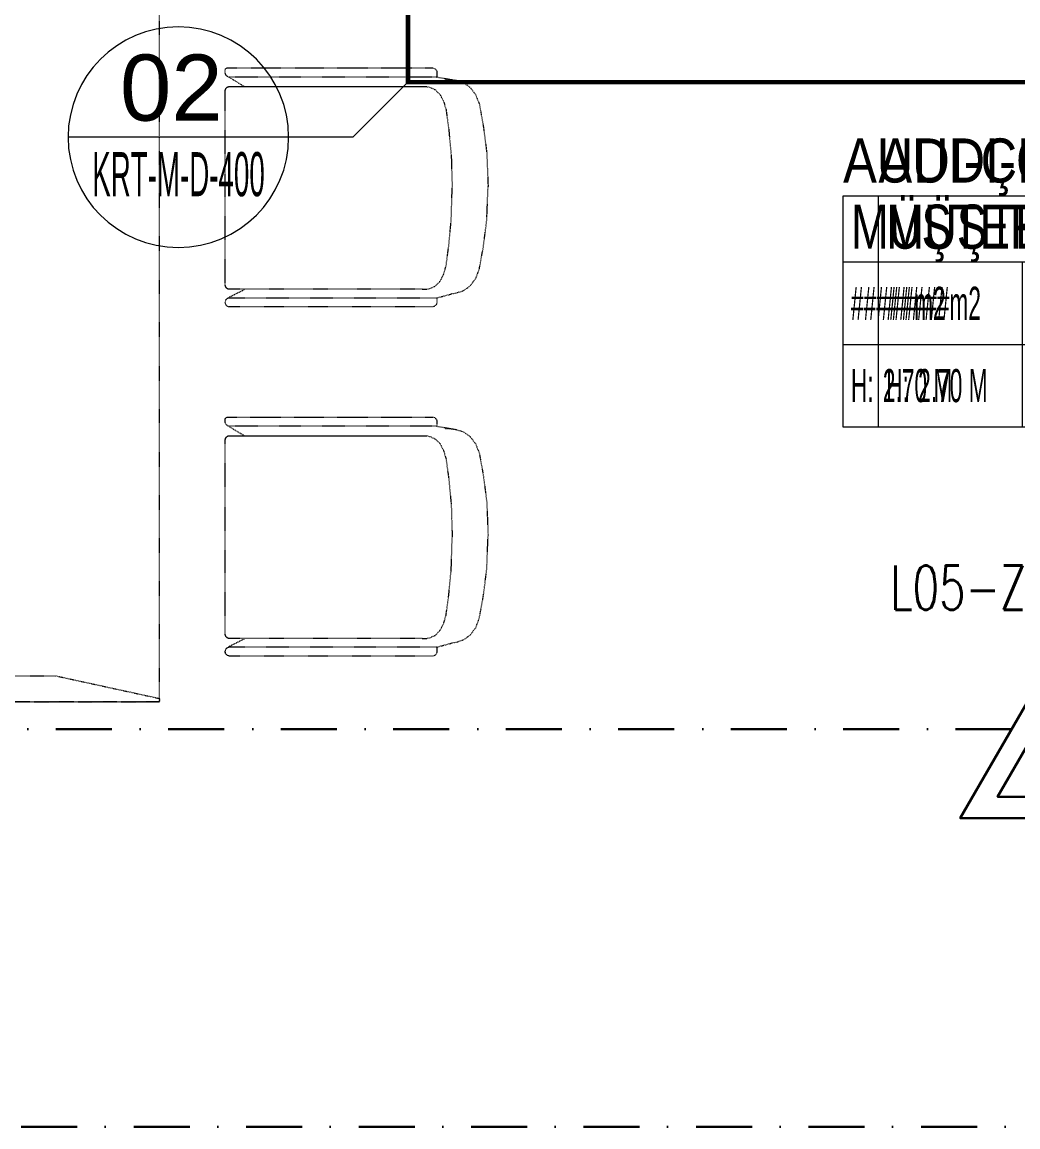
# Model space of a CAD drawing. Extents: x -1133 to 23780, y -1311 to 8245.
# Drawn here: x 21019.2 to 21245, y 2486.2 to 2736.8 of the extents above; entities that cross this region are included whole.
import ezdxf
from ezdxf.enums import TextEntityAlignment as Align
from ezdxf.xclip import XClip

# ---------------------------------------------------------------- set-up
doc = ezdxf.new("R2010")
doc.units = 0
doc.header["$MEASUREMENT"] = 0
doc.header["$XCLIPFRAME"] = 0
for name, pattern in [('DASHDOT', [25.4, 12.7, -6.35, 0, -6.35]), ('DOT2', [0.125, 0, -0.125]), ('HIDDEN2', [4.7625, 3.175, -1.5875])]:
    doc.linetypes.add(name, pattern=pattern)
doc.layers.get('0').update_dxf_attribs({"color": 9, "lineweight": 9})
for name, color, linetype, lineweight in [('20', 9, 'DOT2', 9), ('21', 9, 'Continuous', 9), ('E-ASMA TAVAN DUMAN DEDEKTÖRÜ', 7, 'Continuous', 30), ('E-DEDEKTÖR NUMARALARI', 20, 'Continuous', 30), ('E-KABLO', 7, 'Continuous', 30)]:
    doc.layers.add(name, color=color, linetype=linetype, lineweight=lineweight)
doc.styles.add('Arial', font='arial.ttf', dxfattribs={"height": 2.5})
doc.styles.add('E-YAZI', font='txttw.shx')
doc.styles.add('MuuM_TEXT-STANDART', font='ARIALN.TTF')

# ---------------------------------------------------------------- blocks, each defined once
blk = doc.blocks.new('0_detailbox1')
blk.add_lwpolyline([(10.411, -2.5), (7.911, 0), (-5, 0)])
blk.add_circle((0, 0), 5)
at = {"style": 'Arial'}
blk.add_attdef('DETAYADI', text='', height=3, dxfattribs=at).set_placement((0, 0), align=Align.BOTTOM_CENTER)
blk.add_attdef('PAFTAADI', text='', height=2, dxfattribs=at).set_placement((0, -0.5), align=Align.TOP_CENTER)
blk = doc.blocks.new('p-dot-masa')
for p, q in [((-291.26, 141.58), (-295.03, 140.95)), ((-244.08, 141.58), (-247.63, 139.44)), ((-244.29, 139.44), (-288.79, 139.44)), ((-244.24, 139.44), (-244.29, 139.44)), ((-244.19, 139.44), (-244.24, 139.44)), ((-244.15, 139.43), (-244.19, 139.44)), ((-244.1, 139.42), (-244.15, 139.43)), ((-244.05, 139.41), (-244.1, 139.42)), ((-244, 139.4), (-244.05, 139.41)), ((-243.96, 139.39), (-244, 139.4)), ((-243.91, 139.37), (-243.96, 139.39)), ((-243.86, 139.35), (-243.91, 139.37)), ((-243.82, 139.33), (-243.86, 139.35)), ((-243.78, 139.3), (-243.82, 139.33)), ((-243.74, 139.28), (-243.78, 139.3)), ((-243.7, 139.25), (-243.74, 139.28)), ((-243.66, 139.22), (-243.7, 139.25)), ((-243.62, 139.18), (-243.66, 139.22)), ((-243.58, 139.15), (-243.62, 139.18)), ((-243.55, 139.12), (-243.58, 139.15)), ((-243.52, 139.08), (-243.55, 139.12)), ((-243.49, 139.04), (-243.52, 139.08)), ((-243.46, 139), (-243.49, 139.04)), ((-243.43, 138.96), (-243.46, 139)), ((-243.41, 138.92), (-243.43, 138.96)), ((-243.39, 138.87), (-243.41, 138.92)), ((-243.37, 138.83), (-243.39, 138.87)), ((-243.35, 138.78), (-243.37, 138.83)), ((-243.34, 138.73), (-243.35, 138.78)), ((-243.32, 138.69), (-243.34, 138.73)), ((-243.31, 138.64), (-243.32, 138.69)), ((-243.3, 138.59), (-243.31, 138.64)), ((-243.3, 138.54), (-243.3, 138.59)), ((-243.29, 138.49), (-243.3, 138.54)), ((-243.29, 138.44), (-243.29, 138.49)), ((-243.29, 94.45), (-243.29, 138.44)), ((-287.96, 93.45), (-244.29, 93.45)), ((-287.96, 93.45), (-287.96, 93.45)), ((-243.94, 91.54), (-247.74, 93.45)), ((-244.29, 93.45), (-244.24, 93.45)), ((-244.24, 93.45), (-244.19, 93.45)), ((-244.19, 93.45), (-244.15, 93.46)), ((-244.15, 93.46), (-244.1, 93.47)), ((-244.1, 93.47), (-244.05, 93.48)), ((-244.05, 93.48), (-244, 93.49)), ((-244, 93.49), (-243.96, 93.51)), ((-243.96, 93.51), (-243.91, 93.52)), ((-243.91, 93.52), (-243.86, 93.54)), ((-243.86, 93.54), (-243.82, 93.57)), ((-243.82, 93.57), (-243.78, 93.59)), ((-243.78, 93.59), (-243.74, 93.62)), ((-243.74, 93.62), (-243.7, 93.64)), ((-243.7, 93.64), (-243.66, 93.68)), ((-243.66, 93.68), (-243.62, 93.71)), ((-243.62, 93.71), (-243.58, 93.74)), ((-243.58, 93.74), (-243.55, 93.78)), ((-243.55, 93.78), (-243.52, 93.81)), ((-243.52, 93.81), (-243.49, 93.85)), ((-243.49, 93.85), (-243.46, 93.89)), ((-243.46, 93.89), (-243.43, 93.93)), ((-243.43, 93.93), (-243.41, 93.98)), ((-243.41, 93.98), (-243.39, 94.02)), ((-243.39, 94.02), (-243.37, 94.07)), ((-243.37, 94.07), (-243.35, 94.11)), ((-243.35, 94.11), (-243.34, 94.16)), ((-243.34, 94.16), (-243.32, 94.21)), ((-243.32, 94.21), (-243.31, 94.25)), ((-243.31, 94.25), (-243.3, 94.3)), ((-243.3, 94.35), (-243.29, 94.4)), ((-243.3, 94.3), (-243.3, 94.35)), ((-243.29, 94.4), (-243.29, 94.45)), ((-291.26, 91.51), (-295.03, 92.52)), ((-291.26, 62.4), (-295.03, 61.77)), ((-244.29, 60.26), (-288.79, 60.26)), ((-244.08, 62.4), (-247.63, 60.26)), ((-244.24, 60.26), (-244.29, 60.26)), ((-244.19, 60.26), (-244.24, 60.26)), ((-244.15, 60.25), (-244.19, 60.26)), ((-244.1, 60.25), (-244.15, 60.25)), ((-244.05, 60.23), (-244.1, 60.25)), ((-244, 60.22), (-244.05, 60.23)), ((-243.96, 60.21), (-244, 60.22)), ((-243.91, 60.19), (-243.96, 60.21)), ((-243.86, 60.17), (-243.91, 60.19)), ((-243.82, 60.15), (-243.86, 60.17)), ((-243.78, 60.12), (-243.82, 60.15)), ((-243.74, 60.1), (-243.78, 60.12)), ((-243.7, 60.07), (-243.74, 60.1)), ((-243.66, 60.04), (-243.7, 60.07)), ((-243.62, 60.01), (-243.66, 60.04)), ((-243.58, 59.97), (-243.62, 60.01)), ((-243.55, 59.94), (-243.58, 59.97)), ((-243.52, 59.9), (-243.55, 59.94)), ((-243.49, 59.86), (-243.52, 59.9)), ((-243.46, 59.82), (-243.49, 59.86)), ((-243.43, 59.78), (-243.46, 59.82)), ((-243.41, 59.74), (-243.43, 59.78)), ((-243.39, 59.69), (-243.41, 59.74)), ((-243.37, 59.65), (-243.39, 59.69)), ((-243.35, 59.6), (-243.37, 59.65)), ((-243.34, 59.55), (-243.35, 59.6)), ((-243.32, 59.51), (-243.34, 59.55)), ((-243.31, 59.46), (-243.32, 59.51)), ((-243.3, 59.41), (-243.31, 59.46)), ((-243.3, 59.36), (-243.3, 59.41)), ((-243.29, 59.31), (-243.3, 59.36)), ((-243.29, 59.26), (-243.29, 59.31)), ((-243.29, 15.27), (-243.29, 59.26)), ((-243.32, 15.03), (-243.31, 15.07)), ((-243.31, 15.07), (-243.3, 15.12)), ((-243.3, 15.17), (-243.29, 15.22)), ((-243.3, 15.12), (-243.3, 15.17)), ((-243.29, 15.22), (-243.29, 15.27)), ((-291.26, 12.33), (-295.03, 13.34)), ((-287.96, 14.27), (-244.29, 14.27)), ((-287.96, 14.27), (-287.96, 14.27)), ((-243.94, 12.36), (-247.74, 14.27)), ((-244.29, 14.27), (-244.24, 14.27)), ((-244.24, 14.27), (-244.19, 14.27)), ((-244.19, 14.27), (-244.15, 14.28)), ((-244.15, 14.28), (-244.1, 14.29)), ((-244.1, 14.29), (-244.05, 14.3)), ((-244.05, 14.3), (-244, 14.31)), ((-244, 14.31), (-243.96, 14.33)), ((-243.96, 14.33), (-243.91, 14.34)), ((-243.91, 14.34), (-243.86, 14.36)), ((-243.86, 14.36), (-243.82, 14.39)), ((-243.82, 14.39), (-243.78, 14.41)), ((-243.78, 14.41), (-243.74, 14.44)), ((-243.74, 14.44), (-243.7, 14.47)), ((-243.7, 14.47), (-243.66, 14.5)), ((-243.66, 14.5), (-243.62, 14.53)), ((-243.62, 14.53), (-243.58, 14.56)), ((-243.58, 14.56), (-243.55, 14.6)), ((-243.55, 14.6), (-243.52, 14.63)), ((-243.52, 14.63), (-243.49, 14.67)), ((-243.49, 14.67), (-243.46, 14.71)), ((-243.46, 14.71), (-243.43, 14.75)), ((-243.43, 14.75), (-243.41, 14.8)), ((-243.41, 14.8), (-243.39, 14.84)), ((-243.39, 14.84), (-243.37, 14.89)), ((-243.37, 14.89), (-243.35, 14.93)), ((-243.35, 14.93), (-243.34, 14.98)), ((-243.34, 14.98), (-243.32, 15.03))]:
    blk.add_line(p, q)
at = {"flags": 128}
for points in [[(-142.68, 199.94), (-142.68, -0.06), (-228.38, -0.06), (-228.38, 199.94), (-142.68, 199.94)], [(-142.68, 199.94), (-142.68, -0.06), (-228.38, -0.06), (-228.38, 199.94)], [(-290.26, 143.65), (-290.31, 143.65), (-290.36, 143.65), (-290.41, 143.64), (-290.46, 143.63), (-290.51, 143.62), (-290.55, 143.61), (-290.6, 143.6), (-290.65, 143.58), (-290.69, 143.56), (-290.74, 143.54), (-290.78, 143.51), (-290.82, 143.49), (-290.86, 143.46), (-290.9, 143.43), (-290.94, 143.39), (-290.97, 143.36), (-291.01, 143.33), (-291.04, 143.29), (-291.07, 143.25), (-291.1, 143.21), (-291.12, 143.17), (-291.15, 143.13), (-291.17, 143.08), (-291.19, 143.04), (-291.21, 142.99), (-291.22, 142.94), (-291.23, 142.9), (-291.24, 142.85), (-291.25, 142.8), (-291.26, 142.75), (-291.26, 142.7), (-291.26, 142.65), (-291.26, 141.58), (-244.29, 141.58), (-244.24, 141.58), (-244.19, 141.59), (-244.15, 141.59), (-244.1, 141.6), (-244.05, 141.61), (-244, 141.63), (-243.96, 141.64), (-243.91, 141.66), (-243.86, 141.68), (-243.82, 141.7), (-243.78, 141.73), (-243.74, 141.75), (-243.7, 141.78), (-243.66, 141.81), (-243.62, 141.84), (-243.58, 141.88), (-243.55, 141.91), (-243.52, 141.95), (-243.49, 141.99), (-243.46, 142.03), (-243.43, 142.07), (-243.41, 142.11), (-243.39, 142.16), (-243.37, 142.2), (-243.35, 142.25), (-243.34, 142.29), (-243.32, 142.34), (-243.31, 142.39), (-243.3, 142.44), (-243.3, 142.48), (-243.29, 142.53), (-243.29, 142.58), (-243.29, 143.15), (-243.29, 143.18), (-243.29, 143.2), (-243.3, 143.23), (-243.3, 143.25), (-243.31, 143.28), (-243.31, 143.3), (-243.32, 143.32), (-243.33, 143.35), (-243.34, 143.37), (-243.35, 143.39), (-243.36, 143.41), (-243.38, 143.43), (-243.39, 143.45), (-243.41, 143.47), (-243.42, 143.49), (-243.44, 143.51), (-243.46, 143.52), (-243.47, 143.54), (-243.49, 143.56), (-243.51, 143.57), (-243.54, 143.58), (-243.56, 143.59), (-243.58, 143.61), (-243.6, 143.62), (-243.62, 143.62), (-243.65, 143.63), (-243.67, 143.64), (-243.69, 143.64), (-243.72, 143.65), (-243.74, 143.65), (-243.77, 143.65), (-243.79, 143.65), (-290.26, 143.65)], [(-291.26, 91.54), (-291.26, 90.47), (-291.26, 90.42), (-291.26, 90.37), (-291.25, 90.32), (-291.24, 90.27), (-291.23, 90.23), (-291.22, 90.18), (-291.21, 90.13), (-291.19, 90.09), (-291.17, 90.04), (-291.15, 90), (-291.12, 89.96), (-291.1, 89.91), (-291.07, 89.87), (-291.04, 89.84), (-291.01, 89.8), (-290.97, 89.76), (-290.94, 89.73), (-290.9, 89.7), (-290.86, 89.67), (-290.82, 89.64), (-290.78, 89.61), (-290.74, 89.59), (-290.69, 89.57), (-290.65, 89.55), (-290.6, 89.53), (-290.55, 89.51), (-290.51, 89.5), (-290.46, 89.49), (-290.41, 89.48), (-290.36, 89.47), (-290.31, 89.47), (-290.26, 89.47), (-244.29, 89.47), (-244.24, 89.47), (-244.19, 89.47), (-244.15, 89.48), (-244.1, 89.49), (-244.05, 89.5), (-244, 89.51), (-243.96, 89.53), (-243.91, 89.55), (-243.86, 89.57), (-243.82, 89.59), (-243.78, 89.61), (-243.74, 89.64), (-243.7, 89.67), (-243.66, 89.7), (-243.62, 89.73), (-243.58, 89.76), (-243.55, 89.8), (-243.52, 89.84), (-243.49, 89.87), (-243.46, 89.91), (-243.43, 89.96), (-243.41, 90), (-243.39, 90.04), (-243.37, 90.09), (-243.35, 90.13), (-243.34, 90.18), (-243.32, 90.23), (-243.31, 90.27), (-243.3, 90.32), (-243.3, 90.37), (-243.29, 90.42), (-243.29, 90.47), (-243.29, 90.54), (-243.29, 90.59), (-243.3, 90.64), (-243.3, 90.69), (-243.31, 90.74), (-243.32, 90.78), (-243.34, 90.83), (-243.35, 90.88), (-243.37, 90.92), (-243.39, 90.97), (-243.41, 91.01), (-243.43, 91.05), (-243.46, 91.1), (-243.49, 91.14), (-243.52, 91.17), (-243.55, 91.21), (-243.58, 91.25), (-243.62, 91.28), (-243.66, 91.31), (-243.7, 91.34), (-243.74, 91.37), (-243.78, 91.4), (-243.82, 91.42), (-243.86, 91.44), (-243.91, 91.46), (-243.96, 91.48), (-244, 91.5), (-244.05, 91.51), (-244.1, 91.52), (-244.15, 91.53), (-244.19, 91.54), (-244.24, 91.54), (-244.29, 91.54), (-291.26, 91.54)], [(-290.26, 64.47), (-290.31, 64.47), (-290.36, 64.47), (-290.41, 64.46), (-290.46, 64.45), (-290.51, 64.44), (-290.55, 64.43), (-290.6, 64.42), (-290.65, 64.4), (-290.69, 64.38), (-290.74, 64.36), (-290.78, 64.33), (-290.82, 64.31), (-290.86, 64.28), (-290.9, 64.25), (-290.94, 64.21), (-290.97, 64.18), (-291.01, 64.15), (-291.04, 64.11), (-291.07, 64.07), (-291.1, 64.03), (-291.12, 63.99), (-291.15, 63.95), (-291.17, 63.9), (-291.19, 63.86), (-291.21, 63.81), (-291.22, 63.76), (-291.23, 63.72), (-291.24, 63.67), (-291.25, 63.62), (-291.26, 63.57), (-291.26, 63.52), (-291.26, 63.47), (-291.26, 62.4), (-244.29, 62.4), (-244.24, 62.4), (-244.19, 62.41), (-244.15, 62.41), (-244.1, 62.42), (-244.05, 62.43), (-244, 62.45), (-243.96, 62.46), (-243.91, 62.48), (-243.86, 62.5), (-243.82, 62.52), (-243.78, 62.55), (-243.74, 62.57), (-243.7, 62.6), (-243.66, 62.63), (-243.62, 62.66), (-243.58, 62.7), (-243.55, 62.73), (-243.52, 62.77), (-243.49, 62.81), (-243.46, 62.85), (-243.43, 62.89), (-243.41, 62.93), (-243.39, 62.98), (-243.37, 63.02), (-243.35, 63.07), (-243.34, 63.11), (-243.32, 63.16), (-243.31, 63.21), (-243.3, 63.26), (-243.3, 63.31), (-243.29, 63.35), (-243.29, 63.4), (-243.29, 63.97), (-243.29, 64), (-243.29, 64.02), (-243.3, 64.05), (-243.3, 64.07), (-243.31, 64.1), (-243.31, 64.12), (-243.32, 64.14), (-243.33, 64.17), (-243.34, 64.19), (-243.35, 64.21), (-243.36, 64.23), (-243.38, 64.25), (-243.39, 64.27), (-243.41, 64.29), (-243.42, 64.31), (-243.44, 64.33), (-243.46, 64.34), (-243.47, 64.36), (-243.49, 64.38), (-243.51, 64.39), (-243.54, 64.4), (-243.56, 64.41), (-243.58, 64.43), (-243.6, 64.44), (-243.62, 64.44), (-243.65, 64.45), (-243.67, 64.46), (-243.69, 64.46), (-243.72, 64.47), (-243.74, 64.47), (-243.77, 64.47), (-243.79, 64.47), (-290.26, 64.47)], [(-291.26, 12.36), (-291.26, 11.29), (-291.26, 11.24), (-291.26, 11.19), (-291.25, 11.14), (-291.24, 11.09), (-291.23, 11.05), (-291.22, 11), (-291.21, 10.95), (-291.19, 10.91), (-291.17, 10.86), (-291.15, 10.82), (-291.12, 10.78), (-291.1, 10.73), (-291.07, 10.69), (-291.04, 10.66), (-291.01, 10.62), (-290.97, 10.58), (-290.94, 10.55), (-290.9, 10.52), (-290.86, 10.49), (-290.82, 10.46), (-290.78, 10.43), (-290.74, 10.41), (-290.69, 10.39), (-290.65, 10.37), (-290.6, 10.35), (-290.55, 10.33), (-290.51, 10.32), (-290.46, 10.31), (-290.41, 10.3), (-290.36, 10.29), (-290.31, 10.29), (-290.26, 10.29), (-244.29, 10.29), (-244.24, 10.29), (-244.19, 10.29), (-244.15, 10.3), (-244.1, 10.31), (-244.05, 10.32), (-244, 10.33), (-243.96, 10.35), (-243.91, 10.37), (-243.86, 10.39), (-243.82, 10.41), (-243.78, 10.43), (-243.74, 10.46), (-243.7, 10.49), (-243.66, 10.52), (-243.62, 10.55), (-243.58, 10.58), (-243.55, 10.62), (-243.52, 10.66), (-243.49, 10.69), (-243.46, 10.73), (-243.43, 10.78), (-243.41, 10.82), (-243.39, 10.86), (-243.37, 10.91), (-243.35, 10.95), (-243.34, 11), (-243.32, 11.05), (-243.31, 11.09), (-243.3, 11.14), (-243.3, 11.19), (-243.29, 11.24), (-243.29, 11.29), (-243.29, 11.36), (-243.29, 11.41), (-243.3, 11.46), (-243.3, 11.51), (-243.31, 11.56), (-243.32, 11.6), (-243.34, 11.65), (-243.35, 11.7), (-243.37, 11.74), (-243.39, 11.79), (-243.41, 11.83), (-243.43, 11.87), (-243.46, 11.92), (-243.49, 11.96), (-243.52, 12), (-243.55, 12.03), (-243.58, 12.07), (-243.62, 12.1), (-243.66, 12.13), (-243.7, 12.16), (-243.74, 12.19), (-243.78, 12.22), (-243.82, 12.24), (-243.86, 12.26), (-243.91, 12.28), (-243.96, 12.3), (-244, 12.32), (-244.05, 12.33), (-244.1, 12.34), (-244.15, 12.35), (-244.19, 12.36), (-244.24, 12.36), (-244.29, 12.36), (-291.26, 12.36)]]:
    blk.add_lwpolyline(points, close=True, dxfattribs=at)
for points in [[(-290.26, 143.65, 0.414214), (-291.26, 142.65), (-291.26, 141.58), (-244.29, 141.58, 0.414214), (-243.29, 142.58), (-243.29, 143.15, 0.414214), (-243.79, 143.65)], [(-291.26, 91.54), (-291.26, 90.47, 0.414214), (-290.26, 89.47), (-244.29, 89.47, 0.414214), (-243.29, 90.47), (-243.29, 90.54, 0.414214), (-244.29, 91.54)], [(-290.26, 64.47, 0.414214), (-291.26, 63.47), (-291.26, 62.4), (-244.29, 62.4, 0.414214), (-243.29, 63.4), (-243.29, 63.97, 0.414214), (-243.79, 64.47)], [(-291.26, 12.36), (-291.26, 11.29, 0.414214), (-290.26, 10.29), (-244.29, 10.29, 0.414214), (-243.29, 11.29), (-243.29, 11.36, 0.414214), (-244.29, 12.36)]]:
    blk.add_lwpolyline(points, format="xyb", close=True, dxfattribs=at)
for points in [[(-293.13, 141.06), (-294.33, 141.06), (-295.73, 140.83), (-297.33, 140.28), (-298.83, 139.23), (-300.08, 137.53), (-300.88, 135.48), (-301.77, 130.63), (-302.58, 124.38), (-302.88, 116.73)], [(-287.96, 139.44), (-288.79, 139.44), (-289.77, 139.23), (-290.88, 138.71), (-291.92, 137.72), (-292.79, 136.11), (-293.35, 134.17), (-293.97, 129.59), (-294.53, 123.68), (-294.74, 116.45)], [(-294.6, 92.4), (-294.33, 92.4), (-295.73, 92.63), (-297.33, 93.18), (-298.83, 94.23), (-300.08, 95.93), (-300.88, 97.98), (-301.77, 102.83), (-302.58, 109.08), (-302.88, 116.73)], [(-287.96, 93.45), (-288.79, 93.45), (-289.77, 93.66), (-290.88, 94.18), (-291.92, 95.18), (-292.79, 96.78), (-293.35, 98.72), (-293.97, 103.31), (-294.53, 109.21), (-294.74, 116.45)], [(-293.13, 61.88), (-294.33, 61.88), (-295.73, 61.65), (-297.33, 61.1), (-298.83, 60.05), (-300.08, 58.35), (-300.88, 56.3), (-301.77, 51.45), (-302.58, 45.2), (-302.88, 37.55)], [(-287.96, 60.26), (-288.79, 60.26), (-289.77, 60.05), (-290.88, 59.53), (-291.92, 58.54), (-292.79, 56.93), (-293.35, 54.99), (-293.97, 50.41), (-294.53, 44.5), (-294.74, 37.27)], [(-294.6, 13.22), (-294.33, 13.22), (-295.73, 13.45), (-297.33, 14), (-298.83, 15.05), (-300.08, 16.75), (-300.88, 18.8), (-301.77, 23.65), (-302.58, 29.9), (-302.88, 37.55)], [(-287.96, 14.27), (-288.79, 14.27), (-289.77, 14.48), (-290.88, 15), (-291.92, 16), (-292.79, 17.6), (-293.35, 19.54), (-293.97, 24.13), (-294.53, 30.03), (-294.74, 37.27)], [(-142.68, -0.01), (-142.68, 0.89), (-166.45, 5.83), (-204.77, 5.83), (-228.38, 0.68), (-228.38, -0.05), (-142.72, -0.05)]]:
    blk.add_lwpolyline(points, dxfattribs=at)
for points in [[(-287.96, 93.45), (-244.29, 93.45, 0.414214), (-243.29, 94.45), (-243.29, 138.44, 0.414214), (-244.29, 139.44), (-288.79, 139.44), (-289.16, 139.36)], [(-287.96, 14.27), (-244.29, 14.27, 0.414214), (-243.29, 15.27), (-243.29, 59.26, 0.414214), (-244.29, 60.26), (-288.79, 60.26), (-289.16, 60.18)]]:
    blk.add_lwpolyline(points, format="xyb", dxfattribs=at)
blk = doc.blocks.new('0_roomno2-flat-2')
at = {"layer": '21'}
blk.add_lwpolyline([(96.88, -52.5), (0, -52.5), (0, 0), (96.88, 0)], close=True, dxfattribs=at)
for points in [[(0, -15), (96.88, -15)], [(40.62, -15), (40.62, -52.5)], [(59.38, -15), (59.38, -52.5)], [(78.12, -15), (78.12, -52.5)], [(0, -33.75), (40.62, -33.75)]]:
    blk.add_lwpolyline(points, dxfattribs=at)
at = {"layer": '21', "style": 'MuuM_TEXT-STANDART', "width": 0.6}
blk.add_text('H:', height=7.5, dxfattribs=at).set_placement((1.75, -43.04), align=Align.MIDDLE_LEFT)
at = {"layer": '21', "style": 'Arial'}
blk.add_attdef('ODANO', (0, 5.85), '', height=10, dxfattribs=at)
blk.add_attdef('MEKANADI', text='', height=10, dxfattribs=at).set_placement((1.75, -15), align=Align.BOTTOM_LEFT)
at = {"layer": '21', "style": 'MuuM_TEXT-STANDART', "width": 0.6}
for tag, p in [('YER01', (50, -22.5)), ('TAVAN01', (68.75, -22.5)), ('DUVAR01', (87.5, -22.5)), ('YER02', (50, -33.75)), ('TAVAN02', (68.75, -33.75)), ('DUVAR02', (87.5, -33.75)), ('YER03', (50, -45)), ('TAVAN03', (68.75, -45)), ('DUVAR03', (87.5, -45))]:
    blk.add_attdef(tag, text='', height=7.5, dxfattribs=at).set_placement(p, align=Align.MIDDLE_CENTER)
for tag, p in [('M2', (1.75, -24.38)), ('TEMIZTAVANYUKSEKLIGI', (9, -43.04))]:
    blk.add_attdef(tag, text='', height=7.5, dxfattribs=at).set_placement(p, align=Align.MIDDLE_LEFT)
blk = doc.blocks.new('100_ASMA TAVAN DUMAN DEDEKTÖRÜ 085')
at = {"layer": 'E-ASMA TAVAN DUMAN DEDEKTÖRÜ', "color": 4}
blk.add_lwpolyline([(2.33, 0), (0, 4.036), (-2.33, 0)], close=True, dxfattribs=at)
at = {"layer": 'E-ASMA TAVAN DUMAN DEDEKTÖRÜ', "color": 3}
blk.add_lwpolyline([(1.482, 0.49), (0, 3.057), (-1.482, 0.49)], close=True, dxfattribs=at)
at = {"layer": 'E-ASMA TAVAN DUMAN DEDEKTÖRÜ', "color": 3, "style": 'E-YAZI'}
blk.add_text('O', height=0.979, dxfattribs=at).set_placement((-0.016, 1.354), align=Align.MIDDLE)

msp = doc.modelspace()

# ---------------------------------------------------------------- linework, layer by layer
at = {"layer": '21', "linetype": 'HIDDEN2', "ltscale": 0.1, "const_width": 1}
msp.add_lwpolyline([(21106.72, 2881.81), (21846.44, 2881.81), (21846.44, 2723.15), (21106.72, 2723.15)], close=True, dxfattribs=at)
at = {"layer": 'E-KABLO', "color": 6, "linetype": 'DASHDOT'}
msp.add_line((21243.58, 2576.4), (20520.23, 2576.4), dxfattribs=at)
at = {"layer": 'E-KABLO', "color": 4, "linetype": 'DASHDOT'}
msp.add_line((19693.04, 2486.25), (21995.63, 2486.25), dxfattribs=at)

# ---------------------------------------------------------------- block references
ref = msp.add_blockref('0_roomno2-flat-2', (21205.38, 2697.37))
ref.add_attrib('ODANO', 'AUDI-ÇK-03', dxfattribs={"layer": '21', "height": 10, "style": 'MuuM_TEXT-STANDART'}).set_placement((21205.38, 2697.37), align=Align.BOTTOM_LEFT)
ref.add_attrib('MEKANADI', 'MÜŞTERİ ALANI', dxfattribs={"layer": '21', "height": 10, "style": 'MuuM_TEXT-STANDART', "width": 0.9}).set_placement((21207.13, 2682.37), align=Align.BOTTOM_LEFT)
ref.add_attrib('M2', '#####m2', dxfattribs={"layer": '21', "height": 7.5, "style": 'MuuM_TEXT-STANDART', "width": 0.6}).set_placement((21207.13, 2672.99), align=Align.MIDDLE_LEFT)
ref.add_attrib('TEMIZTAVANYUKSEKLIGI', '2.70 M', dxfattribs={"layer": '21', "height": 7.5, "style": 'MuuM_TEXT-STANDART', "width": 0.6}).set_placement((21214.38, 2654.33), align=Align.MIDDLE_LEFT)
ref.add_attrib('YER01', 'Y10', dxfattribs={"layer": '21', "height": 7.5, "style": 'MuuM_TEXT-STANDART', "width": 0.6}).set_placement((21255.38, 2674.87), align=Align.MIDDLE_CENTER)
ref.add_attrib('TAVAN01', 'T04', dxfattribs={"layer": '21', "height": 7.5, "style": 'MuuM_TEXT-STANDART', "width": 0.6}).set_placement((21274.13, 2674.87), align=Align.MIDDLE_CENTER)
ref.add_attrib('DUVAR01', 'D07', dxfattribs={"layer": '21', "height": 7.5, "style": 'MuuM_TEXT-STANDART', "width": 0.6}).set_placement((21292.88, 2674.87), align=Align.MIDDLE_CENTER)
ref.add_attrib('TAVAN02', 'T09', dxfattribs={"layer": '21', "height": 7.5, "style": 'MuuM_TEXT-STANDART', "width": 0.6}).set_placement((21274.13, 2663.62), align=Align.MIDDLE_CENTER)
ref = msp.add_blockref('0_roomno2-flat-2', (21213.38, 2697.37))
ref.add_attrib('ODANO', 'AUDI-ÇK-03', dxfattribs={"layer": '21', "height": 10, "style": 'MuuM_TEXT-STANDART'}).set_placement((21213.38, 2697.37), align=Align.BOTTOM_LEFT)
ref.add_attrib('MEKANADI', 'MÜŞTERİ ALANI', dxfattribs={"layer": '21', "height": 10, "style": 'MuuM_TEXT-STANDART', "width": 0.9}).set_placement((21215.13, 2682.37), align=Align.BOTTOM_LEFT)
ref.add_attrib('M2', '#####m2', dxfattribs={"layer": '21', "height": 7.5, "style": 'MuuM_TEXT-STANDART', "width": 0.6}).set_placement((21215.13, 2672.99), align=Align.MIDDLE_LEFT)
ref.add_attrib('TEMIZTAVANYUKSEKLIGI', '2.70 M', dxfattribs={"layer": '21', "height": 7.5, "style": 'MuuM_TEXT-STANDART', "width": 0.6}).set_placement((21222.38, 2654.33), align=Align.MIDDLE_LEFT)
ref.add_attrib('YER01', 'Y10', dxfattribs={"layer": '21', "height": 7.5, "style": 'MuuM_TEXT-STANDART', "width": 0.6}).set_placement((21263.38, 2674.87), align=Align.MIDDLE_CENTER)
ref.add_attrib('TAVAN01', 'T04', dxfattribs={"layer": '21', "height": 7.5, "style": 'MuuM_TEXT-STANDART', "width": 0.6}).set_placement((21282.13, 2674.87), align=Align.MIDDLE_CENTER)
ref.add_attrib('DUVAR01', 'D07', dxfattribs={"layer": '21', "height": 7.5, "style": 'MuuM_TEXT-STANDART', "width": 0.6}).set_placement((21300.88, 2674.87), align=Align.MIDDLE_CENTER)
ref.add_attrib('TAVAN02', 'T09', dxfattribs={"layer": '21', "height": 7.5, "style": 'MuuM_TEXT-STANDART', "width": 0.6}).set_placement((21282.13, 2663.62), align=Align.MIDDLE_CENTER)
at = {"layer": '20'}
ref = msp.add_blockref('p-dot-masa', (20822, 2582.71), dxfattribs=dict(at, xscale=-1))
XClip(ref).set_block_clipping_path([(-339.9362266935, -46.7184265425), (-65.297970527, 243.9961920325)])
at = {"layer": '21'}
ref = msp.add_blockref('0_detailbox1', (21054.66, 2710.65), dxfattribs=dict(at, xscale=-5, yscale=5, zscale=5, rotation=180))
ref.add_attrib('DETAYADI', '02', dxfattribs={"layer": '0', "height": 15, "style": 'Arial'}).set_placement((21053.07, 2709.9), align=Align.BOTTOM_CENTER)
ref.add_attrib('PAFTAADI', 'KRT-M-D-400', dxfattribs={"layer": '0', "height": 10, "style": 'Arial', "width": 0.45}).set_placement((21054.69, 2707.27), align=Align.TOP_CENTER)
at = {"layer": 'E-ASMA TAVAN DUMAN DEDEKTÖRÜ', "xscale": 10, "yscale": 10, "zscale": 10}
msp.add_blockref('100_ASMA TAVAN DUMAN DEDEKTÖRÜ 085', (21255.23, 2556.22), dxfattribs=at)

# ---------------------------------------------------------------- texts
at = {"layer": 'E-DEDEKTÖR NUMARALARI', "style": 'E-YAZI', "width": 0.7}
msp.add_text('L05-Z03-D101', height=10, dxfattribs=at).set_placement((21216.04, 2603.52))

doc.saveas('drawing.dxf')
